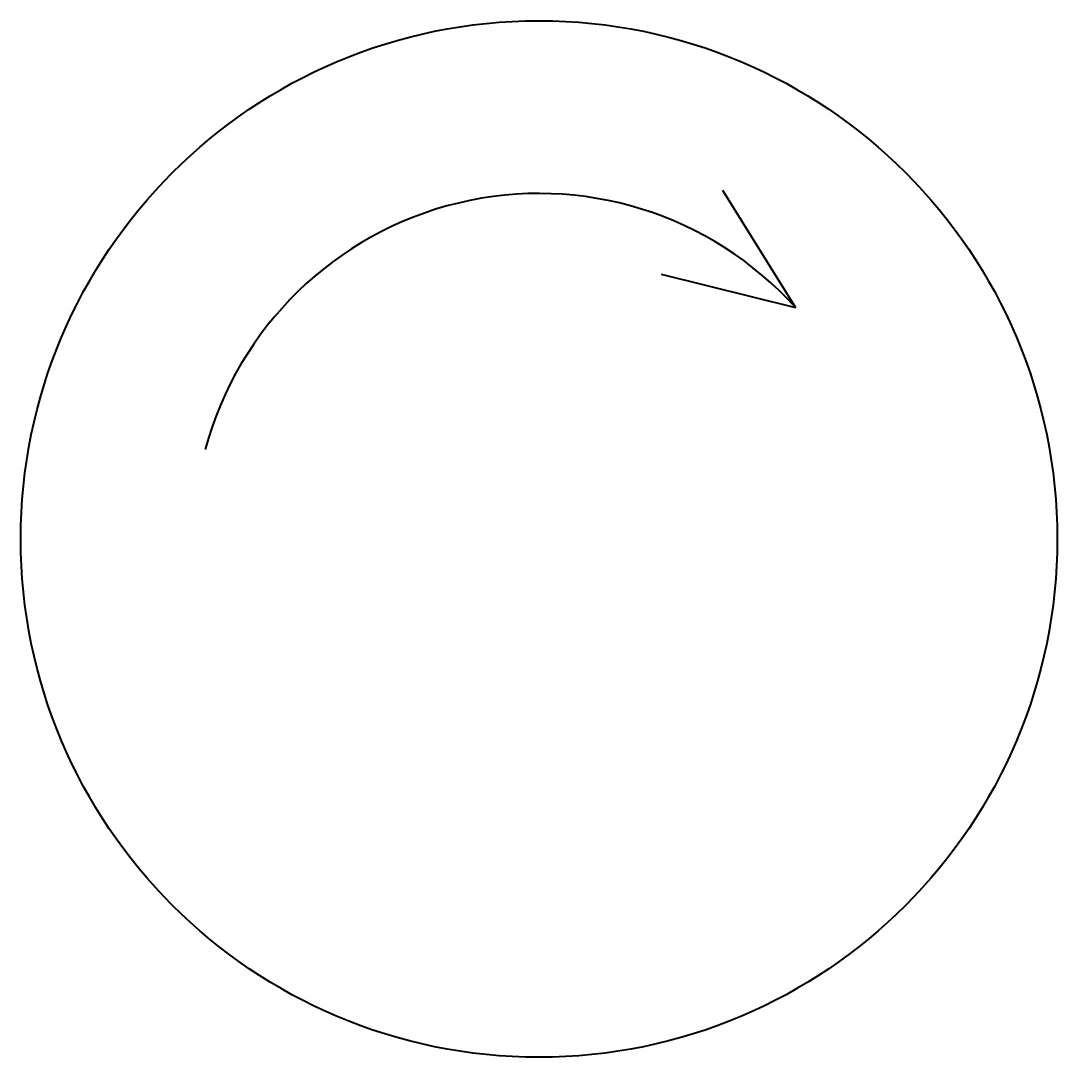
# Model space of a CAD drawing. Header units: millimetres. Extents: x -7.5 to 7.5, y -7.5 to 7.5.
import ezdxf

# ---------------------------------------------------------------- set-up
doc = ezdxf.new("R2010")
doc.units = ezdxf.units.MM
doc.linetypes.add('K5LT_BASIC', pattern=[0])

msp = doc.modelspace()

# ---------------------------------------------------------------- linework, layer by layer
at = {"color": 150, "linetype": 'K5LT_BASIC', "lineweight": 40, "true_color": 0x0080ff}
for q in [(2.659, 5.044), (1.775, 3.828)]:
    msp.add_line((3.716, 3.346), q, dxfattribs=at)
msp.add_circle((0, 0), 7.5, dxfattribs=at)
msp.add_arc((0, 0), 5, 42, 165, dxfattribs=at)

doc.saveas('drawing.dxf')
